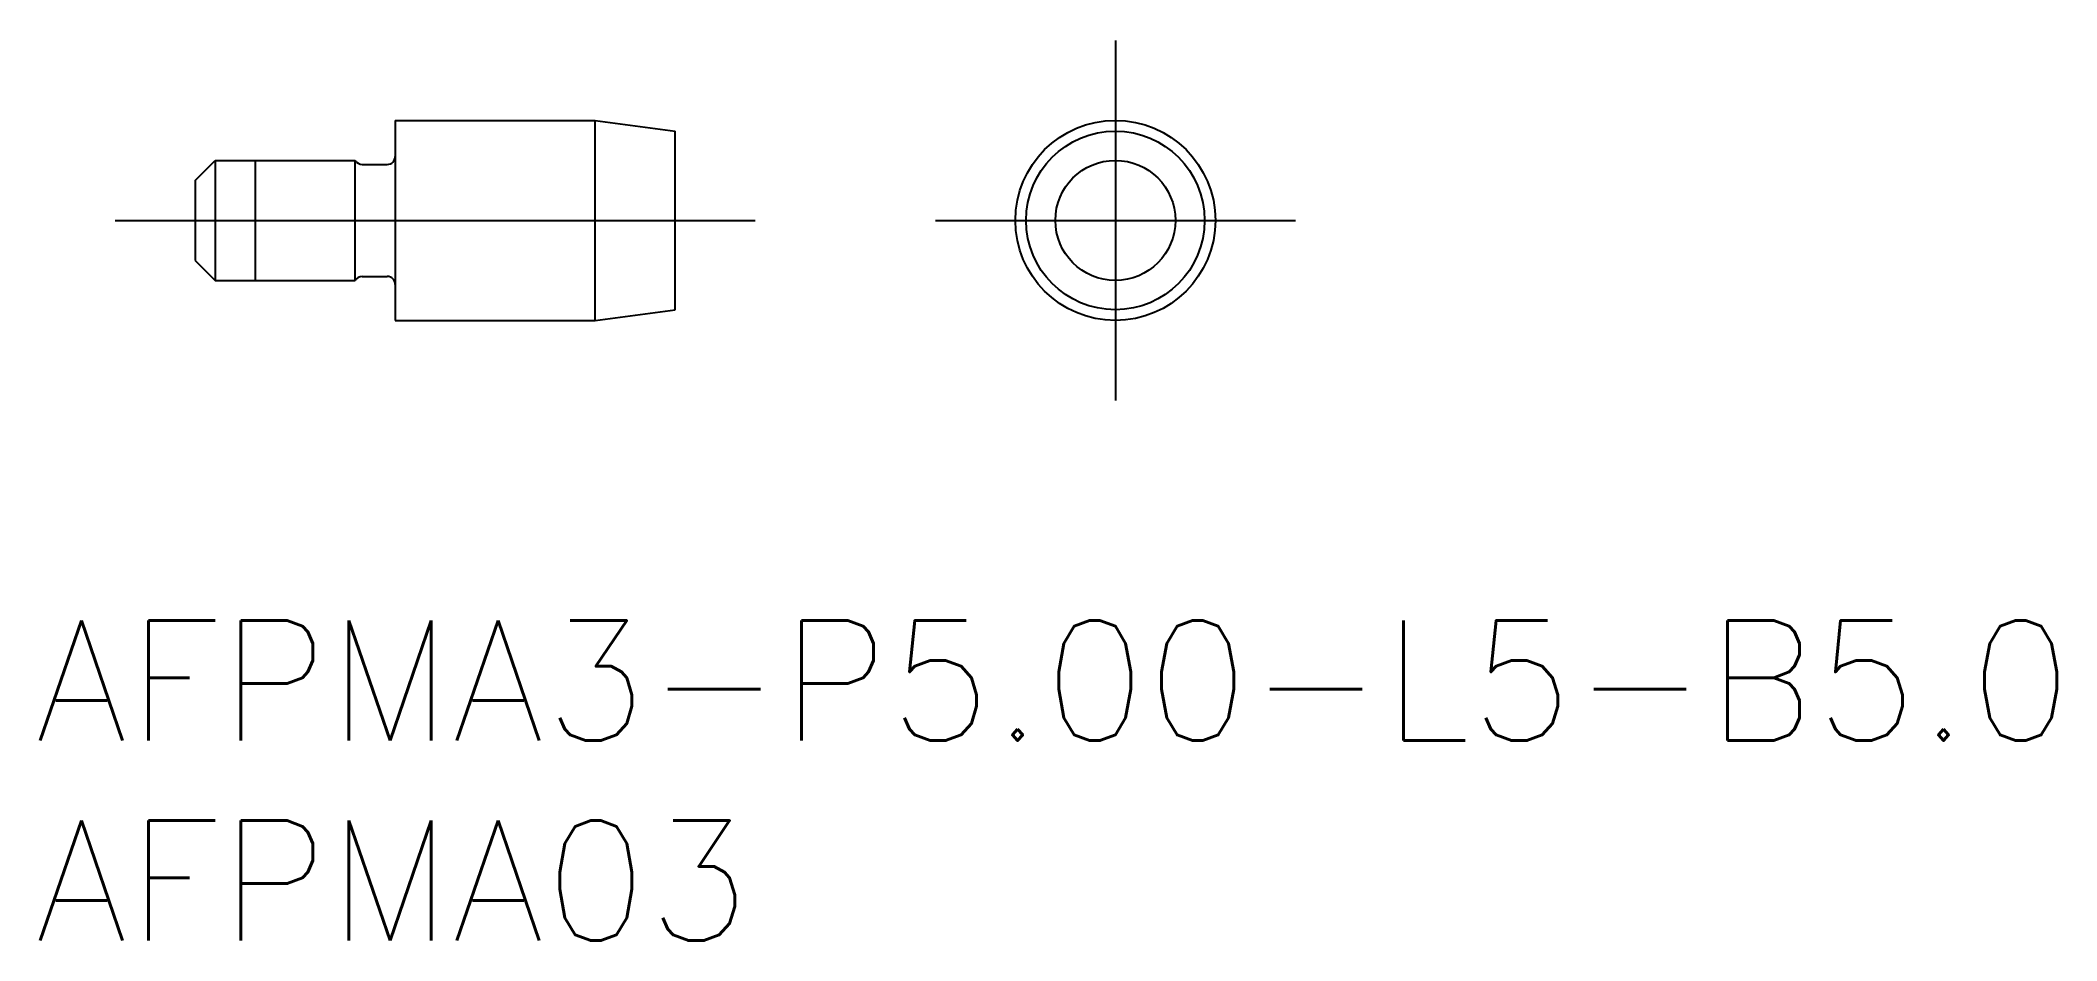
# Model space of a CAD drawing. Extents: x -26.9 to 23.5, y -18 to 4.5.
import ezdxf

# ---------------------------------------------------------------- set-up
doc = ezdxf.new("R2010")
doc.units = 0
doc.linetypes.add('CENTER', pattern=[50.8, 31.75, -6.35, 6.35, -6.35])
doc.linetypes.add('DASHED', pattern=[19.05, 12.7, -6.35])
doc.layers.get('0').update_dxf_attribs({"linetype": 'CONTINUOUS'})
doc.layers.add('CENTER', color=1, linetype='CONTINUOUS')
doc.styles.get("Standard").update_dxf_attribs({"font": 'txt.shx', "height": 3, "bigfont": 'bigfont.shx'})

msp = doc.modelspace()

# ---------------------------------------------------------------- linework, layer by layer
at = {"color": 7, "linetype": 'CONTINUOUS'}
for p, q in [((-18, 2.5), (-13, 2.5)), ((-18, 2.5), (-18, -2.5)), ((-13, -2.5), (-13, 2.5)), ((-13, 2.5), (-11, 2.232)), ((-11, -2.232), (-11, 2.232)), ((-23, 1), (-22.5, 1.5)), ((-22.5, 1.5), (-19, 1.5)), ((-22.5, 1.5), (-22.5, -1.5)), ((-21.5, 1.5), (-21.5, -1.5)), ((-19, -1.5), (-19, 1.5)), ((-18.827, 1.4), (-18.2, 1.4)), ((-23, 1), (-23, -1)), ((-23, -1), (-22.5, -1.5)), ((-22.5, -1.5), (-19, -1.5)), ((-18.827, -1.4), (-18.2, -1.4)), ((-18, -2.5), (-13, -2.5)), ((-13, -2.5), (-11, -2.232))]:
    msp.add_line(p, q, dxfattribs=at)
for radius in [2.5, 2.232]:
    msp.add_circle((0, 0), radius, dxfattribs=at)
at = {"color": 3, "linetype": 'DASHED'}
msp.add_circle((0, 0), 1.5, dxfattribs=at)
at = {"color": 7, "linetype": 'CONTINUOUS'}
for centre, start, end in [((-18.2, 1.6), 270, 0), ((-18.827, 1.6), 210, 270), ((-18.827, -1.6), 90, 150), ((-18.2, -1.6), 0, 90)]:
    msp.add_arc(centre, 0.2, start, end, dxfattribs=at)
at = {"layer": 'CENTER', "color": 1, "linetype": 'CENTER'}
for p, q in [((0, 4.5), (0, -4.5)), ((-25, 0), (-9, 0)), ((-4.5, 0), (4.5, 0))]:
    msp.add_line(p, q, dxfattribs=at)

# ---------------------------------------------------------------- texts
at = {"color": 7, "linetype": 'CONTINUOUS'}
for s, p in [('AFPMA3-P5.00-L5-B5.0', (-27, -13)), ('AFPMA03', (-27, -18))]:
    msp.add_text(s, height=3, dxfattribs=at).set_placement(p)

doc.saveas('drawing.dxf')
